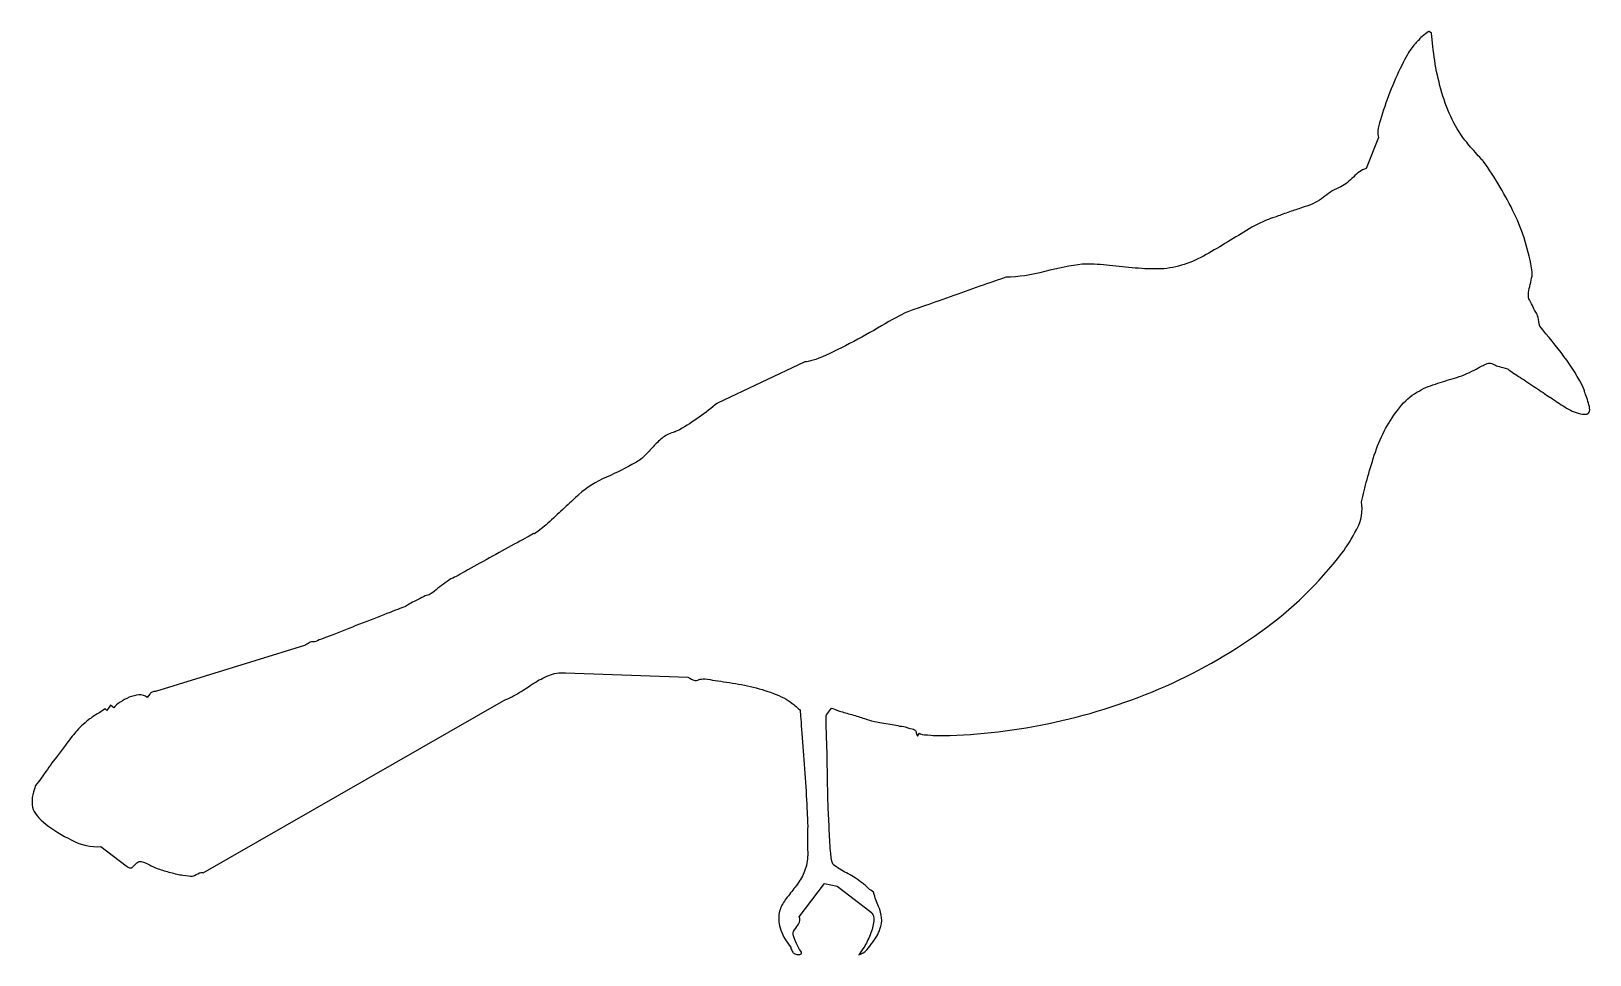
# Model space of a CAD drawing. Header units: centimetres. Extents: x -10.4 to 10.3, y -6.1 to 6.1.
import ezdxf

# ---------------------------------------------------------------- set-up
doc = ezdxf.new("R2010")
doc.units = ezdxf.units.CM
doc.header["$MEASUREMENT"] = 0
doc.layers.add('Camada 1', color=7, linetype='Continuous')

msp = doc.modelspace()

# ---------------------------------------------------------------- linework, layer by layer
at = {"layer": 'Camada 1'}
msp.add_open_spline([(-9.42639, -4.68895), (-9.55458, -4.69972), (-9.68386, -4.67284), (-9.81366, -4.60492), (-9.81366, -4.60492), (-9.94294, -4.53817), (-10.05607, -4.46813), (-10.1514, -4.3959), (-10.1514, -4.3959), (-10.25218, -4.31946), (-10.31303, -4.24294), (-10.33187, -4.1686), (-10.33187, -4.1686), (-10.35129, -4.09319), (-10.3378, -3.99734), (-10.29366, -3.87878), (-10.29366, -3.87878), (-10.29366, -3.87878), (-10.23815, -3.80774), (-10.23815, -3.80774), (-10.23815, -3.80774), (-10.21174, -3.77326), (-10.18428, -3.73442), (-10.15626, -3.69569), (-10.15626, -3.69569), (-10.12988, -3.65584), (-10.10348, -3.617), (-10.07548, -3.58046), (-10.07548, -3.58046), (-10.07548, -3.58046), (-10.01568, -3.50177), (-10.01568, -3.50177), (-10.01568, -3.50177), (-10.01568, -3.50177), (-9.89773, -3.34559), (-9.89773, -3.34559), (-9.89773, -3.34559), (-9.846, -3.27553), (-9.7997, -3.21732), (-9.75716, -3.16676), (-9.75716, -3.16676), (-9.71567, -3.11612), (-9.65802, -3.06333), (-9.5837, -3.00513), (-9.5837, -3.00513), (-9.54978, -2.98036), (-9.50721, -2.94912), (-9.45498, -2.91787), (-9.45498, -2.91787), (-9.4022, -2.88556), (-9.37415, -2.86723), (-9.37095, -2.86183), (-9.37095, -2.86183), (-9.37095, -2.86183), (-9.34563, -2.88236), (-9.34563, -2.88236), (-9.34563, -2.88236), (-9.34563, -2.88236), (-9.29605, -2.81341), (-9.29605, -2.81341), (-9.29605, -2.81341), (-9.29605, -2.81341), (-9.25512, -2.84791), (-9.25512, -2.84791), (-9.25512, -2.84791), (-9.23626, -2.82309), (-9.20718, -2.79827), (-9.17, -2.7724), (-9.17, -2.7724), (-9.13177, -2.74872), (-9.09189, -2.72721), (-9.04935, -2.70887), (-9.04935, -2.70887), (-9.00786, -2.69162), (-8.96373, -2.68082), (-8.92166, -2.6776), (-8.92166, -2.6776), (-8.87806, -2.67331), (-8.84141, -2.68734), (-8.81019, -2.71001), (-8.81019, -2.71001), (-8.81019, -2.71001), (-8.7768, -2.66688), (-8.7768, -2.66688), (-8.7768, -2.66688), (-8.77085, -2.66037), (-8.76712, -2.65497), (-8.76384, -2.65071), (-8.76384, -2.65071), (-8.75688, -2.64314), (-8.73585, -2.63349), (-8.70029, -2.63026), (-8.70029, -2.63026), (-8.70029, -2.63026), (-6.72393, -2.02373), (-6.72393, -2.02373), (-6.72393, -2.02373), (-6.70025, -2.00971), (-6.6803, -1.99891), (-6.66146, -1.98603), (-6.66146, -1.98603), (-6.64315, -1.97523), (-6.6205, -1.96986), (-6.59034, -1.97415), (-6.59034, -1.97415), (-6.54618, -1.95587), (-6.46755, -1.92676), (-6.35388, -1.88263), (-6.35388, -1.88263), (-6.24238, -1.83625), (-6.12118, -1.78992), (-5.99135, -1.73933), (-5.99135, -1.73933), (-5.86102, -1.68969), (-5.74037, -1.64342), (-5.62776, -1.59926), (-5.62776, -1.59926), (-5.51468, -1.55399), (-5.43652, -1.52385), (-5.39183, -1.50769), (-5.39183, -1.50769), (-5.38159, -1.50227), (-5.36275, -1.4915), (-5.33473, -1.47425), (-5.33473, -1.47425), (-5.30618, -1.45703), (-5.27496, -1.44089), (-5.23832, -1.42255), (-5.23832, -1.42255), (-5.2044, -1.40644), (-5.17045, -1.39022), (-5.14138, -1.3741), (-5.14138, -1.3741), (-5.1096, -1.3601), (-5.08748, -1.35254), (-5.07349, -1.3515), (-5.07349, -1.3515), (-5.06706, -1.35036), (-5.04872, -1.33637), (-5.01803, -1.317), (-5.01803, -1.317), (-4.98998, -1.29327), (-4.95876, -1.26956), (-4.92643, -1.24265), (-4.92643, -1.24265), (-4.89415, -1.21783), (-4.8629, -1.19312), (-4.83054, -1.1737), (-4.83054, -1.1737), (-4.79985, -1.1511), (-4.7794, -1.13809), (-4.7686, -1.13489), (-4.7686, -1.13489), (-4.7277, -1.11558), (-4.65713, -1.0789), (-4.55259, -1.01747), (-4.55259, -1.01747), (-4.44916, -0.96151), (-4.33926, -0.90116), (-4.22453, -0.83649), (-4.22453, -0.83649), (-4.10928, -0.77085), (-4.00045, -0.71259), (-3.89973, -0.65766), (-3.89973, -0.65766), (-3.7958, -0.60165), (-3.72307, -0.5618), (-3.68052, -0.53698), (-3.68052, -0.53698), (-3.67192, -0.54558), (-3.6385, -0.52513), (-3.58085, -0.47446), (-3.58085, -0.47446), (-3.5232, -0.42927), (-3.46017, -0.37326), (-3.39339, -0.30862), (-3.39339, -0.30862), (-3.32608, -0.24613), (-3.2625, -0.1836), (-3.20001, -0.13085), (-3.20001, -0.13085), (-3.1386, -0.07158), (-3.09714, -0.03385), (-3.07825, -0.01986), (-3.07825, -0.01986), (-2.97591, 0.07711), (-2.85203, 0.1514), (-2.71305, 0.21284), (-2.71305, 0.21284), (-2.57248, 0.27317), (-2.44426, 0.33778), (-2.33168, 0.40244), (-2.33168, 0.40244), (-2.28157, 0.42721), (-2.23796, 0.4606), (-2.20132, 0.50153), (-2.20132, 0.50153), (-2.16576, 0.5382), (-2.13076, 0.57805), (-2.09358, 0.61572), (-2.09358, 0.61572), (-2.05802, 0.65562), (-2.01762, 0.69226), (-1.97613, 0.72991), (-1.97613, 0.72991), (-1.93467, 0.76224), (-1.88458, 0.78809), (-1.82638, 0.80637), (-1.82638, 0.80637), (-1.81937, 0.80854), (-1.80593, 0.81288), (-1.78762, 0.82039), (-1.78762, 0.82039), (-1.76928, 0.82899), (-1.75423, 0.83439), (-1.74399, 0.84084), (-1.74399, 0.84084), (-1.6535, 0.89148), (-1.5673, 0.94755), (-1.48435, 1.00893), (-1.48435, 1.00893), (-1.40029, 1.06709), (-1.32004, 1.12961), (-1.23763, 1.19533), (-1.23763, 1.19533), (-1.23763, 1.19533), (-0.08167, 1.74371), (-0.08167, 1.74371), (-0.08167, 1.74371), (-0.02889, 1.74154), (0.06644, 1.76845), (0.20223, 1.83094), (0.20223, 1.83094), (0.33682, 1.89343), (0.47803, 1.96241), (0.62342, 2.04099), (0.62342, 2.04099), (0.76886, 2.12179), (0.90676, 2.19934), (1.03606, 2.27586), (1.03606, 2.27586), (1.16753, 2.35023), (1.25797, 2.39654), (1.30863, 2.41482), (1.30863, 2.41482), (1.36139, 2.43318), (1.44539, 2.46226), (1.56607, 2.50422), (1.56607, 2.50422), (1.68672, 2.54732), (1.81388, 2.58936), (1.94961, 2.63889), (1.94961, 2.63889), (2.08534, 2.68956), (2.21247, 2.7348), (2.3331, 2.77679), (2.3331, 2.77679), (2.45272, 2.81777), (2.53783, 2.84685), (2.58956, 2.8641), (2.58956, 2.8641), (2.75543, 2.86733), (2.92675, 2.89207), (3.10669, 2.93948), (3.10669, 2.93948), (3.28335, 2.98901), (3.44922, 3.01811), (3.60223, 3.03857), (3.60223, 3.03857), (3.70566, 3.04294), (3.81339, 3.03645), (3.92545, 3.02352), (3.92545, 3.02352), (4.03639, 3.01272), (4.14955, 3.00201), (4.2648, 2.99121), (4.2648, 2.99121), (4.37894, 2.97825), (4.4921, 2.97399), (4.60302, 2.97504), (4.60302, 2.97504), (4.71507, 2.97504), (4.81963, 2.99226), (4.92089, 3.02351), (4.92089, 3.02351), (5.01786, 3.05153), (5.11483, 3.09246), (5.21172, 3.14416), (5.21172, 3.14416), (5.30872, 3.19911), (5.40457, 3.25298), (5.49832, 3.31437), (5.49832, 3.31437), (5.59312, 3.37044), (5.68792, 3.42639), (5.78275, 3.48569), (5.78275, 3.48569), (5.87649, 3.54498), (5.97338, 3.59129), (6.07252, 3.63116), (6.07252, 3.63116), (6.0822, 3.63762), (6.11348, 3.64621), (6.16518, 3.66347), (6.16518, 3.66347), (6.21582, 3.68392), (6.27183, 3.70221), (6.33216, 3.72485), (6.33216, 3.72485), (6.39145, 3.74424), (6.44638, 3.76366), (6.50028, 3.78089), (6.50028, 3.78089), (6.55087, 3.79917), (6.58212, 3.8078), (6.59831, 3.81214), (6.59831, 3.81214), (6.68877, 3.84873), (6.76529, 3.89181), (6.82564, 3.9403), (6.82564, 3.9403), (6.88594, 3.99097), (6.95489, 4.03301), (7.0368, 4.06532), (7.0368, 4.06532), (7.06911, 4.08143), (7.09713, 4.09868), (7.12509, 4.12348), (7.12509, 4.12348), (7.15097, 4.14716), (7.17679, 4.17092), (7.20264, 4.1946), (7.20264, 4.1946), (7.22852, 4.22048), (7.2555, 4.24416), (7.28344, 4.26355), (7.28344, 4.26355), (7.31045, 4.284), (7.34054, 4.29803), (7.37181, 4.30551), (7.37181, 4.30551), (7.37181, 4.30551), (7.53556, 4.72032), (7.53556, 4.72032), (7.53556, 4.72032), (7.51834, 4.76448), (7.52693, 4.8442), (7.56255, 4.95516), (7.56255, 4.95516), (7.59703, 5.07041), (7.63796, 5.19003), (7.68749, 5.31822), (7.68749, 5.31822), (7.73705, 5.44427), (7.78986, 5.56386), (7.84478, 5.6748), (7.84478, 5.6748), (7.89868, 5.78362), (7.94175, 5.8558), (7.96763, 5.89245), (7.96763, 5.89245), (7.96763, 5.89245), (7.9956, 5.92907), (7.9956, 5.92907), (7.9956, 5.92907), (8.01073, 5.95061), (8.0247, 5.96463), (8.03764, 5.97865), (8.03764, 5.97865), (8.04949, 5.99159), (8.05915, 6.00125), (8.06569, 6.00773), (8.06569, 6.00773), (8.06569, 6.00773), (8.08397, 6.03358), (8.08397, 6.03358), (8.08397, 6.03358), (8.10225, 6.04972), (8.12813, 6.07128), (8.15938, 6.09282), (8.15938, 6.09282), (8.1896, 6.1187), (8.20682, 6.12949), (8.21002, 6.12515), (8.21002, 6.12515), (8.21002, 6.12515), (8.24116, 6.1047), (8.24116, 6.1047), (8.24116, 6.1047), (8.24981, 5.98945), (8.2627, 5.86877), (8.28315, 5.73841), (8.28315, 5.73841), (8.30257, 5.6113), (8.32953, 5.48311), (8.36507, 5.35812), (8.36507, 5.35812), (8.39957, 5.23527), (8.44267, 5.11571), (8.49543, 4.99937), (8.49543, 4.99937), (8.54713, 4.88515), (8.60962, 4.78067), (8.684, 4.6837), (8.684, 4.6837), (8.68826, 4.6837), (8.70017, 4.66648), (8.72385, 4.63634), (8.72385, 4.63634), (8.74536, 4.60509), (8.77018, 4.57707), (8.80031, 4.54477), (8.80031, 4.54477), (8.83053, 4.51238), (8.85529, 4.48331), (8.88006, 4.4564), (8.88006, 4.4564), (8.90488, 4.42949), (8.9189, 4.41333), (8.9275, 4.40687), (8.9275, 4.40687), (9.08802, 4.17737), (9.22592, 3.9447), (9.33903, 3.7098), (9.33903, 3.7098), (9.45211, 3.47493), (9.53186, 3.21749), (9.57713, 2.93849), (9.57713, 2.93849), (9.5793, 2.91473), (9.57816, 2.88782), (9.56956, 2.85229), (9.56956, 2.85229), (9.56207, 2.81781), (9.55345, 2.78006), (9.54479, 2.7413), (9.54479, 2.7413), (9.53505, 2.70682), (9.52966, 2.67129), (9.52645, 2.63893), (9.52645, 2.63893), (9.52322, 2.60662), (9.52965, 2.58077), (9.5415, 2.56569), (9.5415, 2.56569), (9.57814, 2.48814), (9.60616, 2.43319), (9.62558, 2.40083), (9.62558, 2.40083), (9.6482, 2.36749), (9.66328, 2.3082), (9.67619, 2.21451), (9.67619, 2.21451), (9.78821, 2.08195), (9.89598, 1.94839), (9.99827, 1.81478), (9.99827, 1.81478), (10.10066, 1.68228), (10.1912, 1.53686), (10.26764, 1.36991), (10.26764, 1.36991), (10.26878, 1.35478), (10.27521, 1.33647), (10.28598, 1.30845), (10.28598, 1.30845), (10.29889, 1.27937), (10.30749, 1.25135), (10.3172, 1.21802), (10.3172, 1.21802), (10.32797, 1.18675), (10.33554, 1.15447), (10.33982, 1.12748), (10.33982, 1.12748), (10.34199, 1.0984), (10.33982, 1.07689), (10.3258, 1.0607), (10.3258, 1.0607), (10.32257, 1.0575), (10.32048, 1.05533), (10.31614, 1.05533), (10.31614, 1.05533), (10.31291, 1.0521), (10.30968, 1.05107), (10.30751, 1.04567), (10.30751, 1.04567), (10.2235, 1.04567), (10.15022, 1.06498), (10.08341, 1.10163), (10.08341, 1.10163), (10.01771, 1.13827), (9.95308, 1.17704), (9.89598, 1.21688), (9.89598, 1.21688), (9.8701, 1.2363), (9.82811, 1.26321), (9.7667, 1.30202), (9.7667, 1.30202), (9.70637, 1.34406), (9.64063, 1.38822), (9.57064, 1.43349), (9.57064, 1.43349), (9.50172, 1.47979), (9.43486, 1.52392), (9.37241, 1.56488), (9.37241, 1.56488), (9.30992, 1.6069), (9.26684, 1.63492), (9.24739, 1.65105), (9.24739, 1.65105), (9.16122, 1.67156), (9.1052, 1.68883), (9.07824, 1.70172), (9.07824, 1.70172), (9.05133, 1.71572), (9.02765, 1.72432), (9.01043, 1.72432), (9.01043, 1.72432), (8.99104, 1.7254), (8.96942, 1.71789), (8.93931, 1.70172), (8.93931, 1.70172), (8.91126, 1.68667), (8.85737, 1.65862), (8.77659, 1.61875), (8.77659, 1.61875), (8.68613, 1.57242), (8.59673, 1.53795), (8.51264, 1.51532), (8.51264, 1.51532), (8.42647, 1.49164), (8.34458, 1.46579), (8.25946, 1.43671), (8.25946, 1.43671), (8.17442, 1.40866), (8.09465, 1.36993), (8.01496, 1.31929), (8.01496, 1.31929), (7.93521, 1.26862), (7.85981, 1.19539), (7.78657, 1.09842), (7.78657, 1.09842), (7.65512, 0.92708), (7.55387, 0.72996), (7.48061, 0.50266), (7.48061, 0.50266), (7.40949, 0.28179), (7.35348, 0.07385), (7.3104, -0.11464), (7.3104, -0.11464), (7.33191, -0.23854), (7.3104, -0.36136), (7.24682, -0.47987), (7.24682, -0.47987), (7.18541, -0.60055), (7.1186, -0.70717), (7.04751, -0.79875), (7.04751, -0.79875), (6.74909, -1.19311), (6.39036, -1.53892), (5.97018, -1.84057), (5.97018, -1.84057), (5.55002, -2.14114), (5.0997, -2.39432), (4.62356, -2.599), (4.62356, -2.599), (4.14519, -2.8026), (3.65177, -2.95558), (3.14327, -3.06006), (3.14327, -3.06006), (2.63477, -3.1646), (2.14143, -3.21519), (1.66846, -3.21733), (1.66846, -3.21733), (1.65018, -3.21519), (1.61134, -3.21413), (1.54995, -3.20873), (1.54995, -3.20873), (1.49068, -3.20553), (1.45404, -3.19796), (1.44219, -3.18722), (1.44219, -3.18722), (1.44219, -3.18722), (1.41528, -3.2249), (1.41528, -3.2249), (1.41528, -3.2249), (1.40988, -3.21413), (1.40554, -3.20011), (1.4002, -3.18069), (1.4002, -3.18069), (1.397, -3.16241), (1.38943, -3.15058), (1.38298, -3.14412), (1.38298, -3.14412), (1.37438, -3.13655), (1.35382, -3.13116), (1.32049, -3.12364), (1.32049, -3.12364), (1.29247, -3.11613), (1.27525, -3.11176), (1.26445, -3.10427), (1.26445, -3.10427), (1.25156, -3.09993), (1.22352, -3.09453), (1.17616, -3.09027), (1.17616, -3.09027), (1.11689, -3.07625), (1.04686, -3.06545), (0.9682, -3.05363), (0.9682, -3.05363), (0.88845, -3.03855), (0.84004, -3.03101), (0.8271, -3.02558), (0.8271, -3.02558), (0.80019, -3.01912), (0.76249, -3.00624), (0.71185, -2.99108), (0.71185, -2.99108), (0.66012, -2.9728), (0.6052, -2.95555), (0.54484, -2.93832), (0.54484, -2.93832), (0.48555, -2.92329), (0.43012, -2.90601), (0.37945, -2.89199), (0.37945, -2.89199), (0.32831, -2.87371), (0.29272, -2.8618), (0.27441, -2.85212), (0.27441, -2.85212), (0.27441, -2.85212), (0.20602, -2.94372), (0.20602, -2.94372), (0.20602, -2.94372), (0.20329, -2.94801), (0.20226, -2.98682), (0.20435, -3.06545), (0.20435, -3.06545), (0.20546, -3.14194), (0.20869, -3.2346), (0.21194, -3.34236), (0.21194, -3.34236), (0.21567, -3.44901), (0.2189, -3.55781), (0.2189, -3.66986), (0.2189, -3.66986), (0.2216, -3.78077), (0.22274, -3.87235), (0.2243, -3.94455), (0.2243, -3.94455), (0.22271, -3.98119), (0.2243, -4.05012), (0.2297, -4.15677), (0.2297, -4.15677), (0.23563, -4.2634), (0.24047, -4.36899), (0.24473, -4.4821), (0.24473, -4.4821), (0.24859, -4.59092), (0.25555, -4.69006), (0.26529, -4.78052), (0.26529, -4.78052), (0.27225, -4.86889), (0.28408, -4.91739), (0.29487, -4.92599), (0.29487, -4.92599), (0.35572, -4.97335), (0.41605, -5.01113), (0.47473, -5.04018), (0.47473, -5.04018), (0.534, -5.06926), (0.59652, -5.1091), (0.66113, -5.1576), (0.66113, -5.1576), (0.66113, -5.1576), (0.69777, -5.18451), (0.69777, -5.18451), (0.69777, -5.18451), (0.71394, -5.1974), (0.72902, -5.20933), (0.74301, -5.22327), (0.74301, -5.22327), (0.75703, -5.23944), (0.77534, -5.25349), (0.79474, -5.26965), (0.79474, -5.26965), (0.79474, -5.26965), (0.83141, -5.29656), (0.83141, -5.29656), (0.83141, -5.29656), (0.85292, -5.37093), (0.87448, -5.43015), (0.89816, -5.48402), (0.89816, -5.48402), (0.92184, -5.53469), (0.93586, -5.58745), (0.94012, -5.63594), (0.94012, -5.63594), (0.94343, -5.68335), (0.93692, -5.73291), (0.91758, -5.78784), (0.91758, -5.78784), (0.89816, -5.84383), (0.85935, -5.90849), (0.80222, -5.98495), (0.80222, -5.98495), (0.77531, -6.02159), (0.75166, -6.05178), (0.73221, -6.07009), (0.73221, -6.07009), (0.71501, -6.09163), (0.68268, -6.1089), (0.63852, -6.1261), (0.63852, -6.1261), (0.65141, -6.1089), (0.67188, -6.07652), (0.70419, -6.02807), (0.70419, -6.02807), (0.73438, -5.98066), (0.7624, -5.92467), (0.78827, -5.85892), (0.78827, -5.85892), (0.81415, -5.79643), (0.8292, -5.73824), (0.83563, -5.67898), (0.83563, -5.67898), (0.83997, -5.62082), (0.82486, -5.57452), (0.78393, -5.54542), (0.78393, -5.54542), (0.78393, -5.54542), (0.35142, -5.21464), (0.35142, -5.21464), (0.35142, -5.21464), (0.35142, -5.21464), (0.17902, -5.18016), (0.17902, -5.18016), (0.17902, -5.18016), (0.17902, -5.18016), (-0.15391, -5.6208), (-0.15391, -5.6208), (-0.15391, -5.6208), (-0.13933, -5.65207), (-0.14259, -5.68329), (-0.16195, -5.71777), (-0.16195, -5.71777), (-0.17706, -5.73928), (-0.19537, -5.76296), (-0.21637, -5.7964), (-0.21637, -5.7964), (-0.23738, -5.82765), (-0.24333, -5.84593), (-0.23629, -5.85239), (-0.23629, -5.85239), (-0.23306, -5.87395), (-0.21745, -5.91488), (-0.18835, -5.97741), (-0.18835, -5.97741), (-0.1598, -6.04202), (-0.13768, -6.07867), (-0.12207, -6.0916), (-0.12207, -6.0916), (-0.12424, -6.10234), (-0.12694, -6.10885), (-0.13017, -6.11311), (-0.13017, -6.11311), (-0.13234, -6.11528), (-0.13771, -6.12068), (-0.14528, -6.12068), (-0.14528, -6.12068), (-0.15443, -6.12605), (-0.16952, -6.12605), (-0.1878, -6.12171), (-0.1878, -6.12171), (-0.20825, -6.11528), (-0.21958, -6.11208), (-0.22767, -6.10554), (-0.22767, -6.10554), (-0.2363, -6.09911), (-0.24489, -6.08623), (-0.25463, -6.06461), (-0.25463, -6.06461), (-0.26537, -6.0453), (-0.2686, -6.03336), (-0.26537, -6.03013), (-0.26537, -6.03013), (-0.26537, -6.03013), (-0.33863, -5.9267), (-0.33863, -5.9267), (-0.33863, -5.9267), (-0.39089, -5.83627), (-0.41943, -5.75649), (-0.4248, -5.68971), (-0.4248, -5.68971), (-0.43073, -5.62184), (-0.42372, -5.56149), (-0.40112, -5.50657), (-0.40112, -5.50657), (-0.38011, -5.45593), (-0.34939, -5.4064), (-0.31225, -5.36007), (-0.31225, -5.36007), (-0.27293, -5.31271), (-0.23412, -5.26098), (-0.19483, -5.20928), (-0.19483, -5.20928), (-0.15173, -5.15427), (-0.11725, -5.09612), (-0.0914, -5.03794), (-0.0914, -5.03794), (-0.06552, -4.97761), (-0.04938, -4.90761), (-0.0429, -4.8214), (-0.0429, -4.8214), (-0.04129, -4.80418), (-0.04129, -4.77613), (-0.04346, -4.73523), (-0.04346, -4.73523), (-0.04616, -4.69533), (-0.04616, -4.65548), (-0.04452, -4.61127), (-0.04452, -4.61127), (-0.04346, -4.56814), (-0.04346, -4.53264), (-0.04346, -4.49922), (-0.04346, -4.49922), (-0.04616, -4.46586), (-0.04452, -4.4454), (-0.04129, -4.43569), (-0.04129, -4.43569), (-0.0429, -4.37534), (-0.04722, -4.27305), (-0.05529, -4.12539), (-0.05529, -4.12539), (-0.06122, -3.97677), (-0.07201, -3.82167), (-0.08439, -3.6579), (-0.08439, -3.6579), (-0.09622, -3.49521), (-0.1081, -3.33789), (-0.11887, -3.19139), (-0.11887, -3.19139), (-0.1307, -3.04164), (-0.13771, -2.93821), (-0.14369, -2.87683), (-0.14369, -2.87683), (-0.15123, -2.87249), (-0.1679, -2.85849), (-0.19539, -2.83262), (-0.19539, -2.83262), (-0.22127, -2.81108), (-0.23955, -2.79489), (-0.24712, -2.79063), (-0.24712, -2.79063), (-0.31499, -2.73779), (-0.39793, -2.69472), (-0.49757, -2.65699), (-0.49757, -2.65699), (-0.59507, -2.61931), (-0.69794, -2.58918), (-0.80298, -2.56759), (-0.80298, -2.56759), (-0.9091, -2.54174), (-1.01417, -2.52346), (-1.11974, -2.50832), (-1.11974, -2.50832), (-1.22425, -2.49107), (-1.3185, -2.47816), (-1.40306, -2.46522), (-1.40306, -2.46522), (-1.44185, -2.46522), (-1.46931, -2.46956), (-1.48281, -2.47279), (-1.48281, -2.47279), (-1.49681, -2.48033), (-1.50758, -2.48462), (-1.51781, -2.48462), (-1.51781, -2.48462), (-1.52966, -2.48576), (-1.54207, -2.48462), (-1.55498, -2.48142), (-1.55498, -2.48142), (-1.56736, -2.47925), (-1.59324, -2.46523), (-1.63203, -2.44049), (-1.63203, -2.44049), (-1.63203, -2.44049), (-3.2593, -2.38339), (-3.2593, -2.38339), (-3.2593, -2.38339), (-3.33905, -2.38016), (-3.41178, -2.39093), (-3.48073, -2.41892), (-3.48073, -2.41892), (-3.54968, -2.44911), (-3.61485, -2.48141), (-3.67679, -2.52126), (-3.67679, -2.52126), (-3.73984, -2.5633), (-3.80395, -2.60529), (-3.87073, -2.64622), (-3.87073, -2.64622), (-3.93698, -2.68826), (-4.00593, -2.72274), (-4.07647, -2.74965), (-4.07647, -2.74965), (-4.07647, -2.74965), (-8.06786, -5.03804), (-8.06786, -5.03804), (-8.06786, -5.03804), (-8.07701, -5.02836), (-8.09157, -5.03161), (-8.11636, -5.03804), (-8.11636, -5.03804), (-8.14327, -5.05632), (-8.1729, -5.07035), (-8.20738, -5.0822), (-8.20738, -5.0822), (-8.24024, -5.08437), (-8.28281, -5.07791), (-8.33613, -5.07035), (-8.33613, -5.07035), (-8.38944, -5.06069), (-8.4444, -5.04884), (-8.50311, -5.03371), (-8.50311, -5.03371), (-8.55912, -5.0176), (-8.61463, -5.00357), (-8.66472, -4.98312), (-8.66472, -4.98312), (-8.71208, -4.96478), (-8.75142, -4.94968), (-8.77889, -4.93245), (-8.77889, -4.93245), (-8.84353, -4.89692), (-8.88986, -4.88186), (-8.91626, -4.88938), (-8.91626, -4.88938), (-8.94211, -4.90015), (-8.96095, -4.91417), (-8.9728, -4.92819), (-8.9728, -4.92819), (-8.98841, -4.9497), (-9.00243, -4.9637), (-9.01587, -4.97126), (-9.01587, -4.97126), (-9.02828, -4.97877), (-9.05357, -4.97126), (-9.0886, -4.94647), (-9.0886, -4.94647), (-9.0886, -4.94647), (-9.42639, -4.68895), (-9.42639, -4.68895)], degree=3, knots=[0, 0, 0, 0, 0.0041841, 0.0041841, 0.0041841, 0.0041841, 0.0083682, 0.0083682, 0.0083682, 0.0083682, 0.0125523, 0.0125523, 0.0125523, 0.0125523, 0.0167364, 0.0167364, 0.0167364, 0.0167364, 0.0209205, 0.0209205, 0.0209205, 0.0209205, 0.0251046, 0.0251046, 0.0251046, 0.0251046, 0.0292887, 0.0292887, 0.0292887, 0.0292887, 0.0334728, 0.0334728, 0.0334728, 0.0334728, 0.0376569, 0.0376569, 0.0376569, 0.0376569, 0.041841, 0.041841, 0.041841, 0.041841, 0.0460251, 0.0460251, 0.0460251, 0.0460251, 0.05020921, 0.05020921, 0.05020921, 0.05020921, 0.05439331, 0.05439331, 0.05439331, 0.05439331, 0.05857741, 0.05857741, 0.05857741, 0.05857741, 0.06276151, 0.06276151, 0.06276151, 0.06276151, 0.06694561, 0.06694561, 0.06694561, 0.06694561, 0.07112971, 0.07112971, 0.07112971, 0.07112971, 0.07531381, 0.07531381, 0.07531381, 0.07531381, 0.07949791, 0.07949791, 0.07949791, 0.07949791, 0.08368201, 0.08368201, 0.08368201, 0.08368201, 0.08786611, 0.08786611, 0.08786611, 0.08786611, 0.09205021, 0.09205021, 0.09205021, 0.09205021, 0.09623431, 0.09623431, 0.09623431, 0.09623431, 0.10041841, 0.10041841, 0.10041841, 0.10041841, 0.10460251, 0.10460251, 0.10460251, 0.10460251, 0.10878661, 0.10878661, 0.10878661, 0.10878661, 0.11297071, 0.11297071, 0.11297071, 0.11297071, 0.11715481, 0.11715481, 0.11715481, 0.11715481, 0.12133891, 0.12133891, 0.12133891, 0.12133891, 0.12552301, 0.12552301, 0.12552301, 0.12552301, 0.12970711, 0.12970711, 0.12970711, 0.12970711, 0.13389121, 0.13389121, 0.13389121, 0.13389121, 0.13807531, 0.13807531, 0.13807531, 0.13807531, 0.14225941, 0.14225941, 0.14225941, 0.14225941, 0.14644351, 0.14644351, 0.14644351, 0.14644351, 0.15062762, 0.15062762, 0.15062762, 0.15062762, 0.15481172, 0.15481172, 0.15481172, 0.15481172, 0.15899582, 0.15899582, 0.15899582, 0.15899582, 0.16317992, 0.16317992, 0.16317992, 0.16317992, 0.16736402, 0.16736402, 0.16736402, 0.16736402, 0.17154812, 0.17154812, 0.17154812, 0.17154812, 0.17573222, 0.17573222, 0.17573222, 0.17573222, 0.17991632, 0.17991632, 0.17991632, 0.17991632, 0.18410042, 0.18410042, 0.18410042, 0.18410042, 0.18828452, 0.18828452, 0.18828452, 0.18828452, 0.19246862, 0.19246862, 0.19246862, 0.19246862, 0.19665272, 0.19665272, 0.19665272, 0.19665272, 0.20083682, 0.20083682, 0.20083682, 0.20083682, 0.20502092, 0.20502092, 0.20502092, 0.20502092, 0.20920502, 0.20920502, 0.20920502, 0.20920502, 0.21338912, 0.21338912, 0.21338912, 0.21338912, 0.21757322, 0.21757322, 0.21757322, 0.21757322, 0.22175732, 0.22175732, 0.22175732, 0.22175732, 0.22594142, 0.22594142, 0.22594142, 0.22594142, 0.23012552, 0.23012552, 0.23012552, 0.23012552, 0.23430962, 0.23430962, 0.23430962, 0.23430962, 0.23849372, 0.23849372, 0.23849372, 0.23849372, 0.24267782, 0.24267782, 0.24267782, 0.24267782, 0.24686192, 0.24686192, 0.24686192, 0.24686192, 0.25104603, 0.25104603, 0.25104603, 0.25104603, 0.25523013, 0.25523013, 0.25523013, 0.25523013, 0.25941423, 0.25941423, 0.25941423, 0.25941423, 0.26359833, 0.26359833, 0.26359833, 0.26359833, 0.26778243, 0.26778243, 0.26778243, 0.26778243, 0.27196653, 0.27196653, 0.27196653, 0.27196653, 0.27615063, 0.27615063, 0.27615063, 0.27615063, 0.28033473, 0.28033473, 0.28033473, 0.28033473, 0.28451883, 0.28451883, 0.28451883, 0.28451883, 0.28870293, 0.28870293, 0.28870293, 0.28870293, 0.29288703, 0.29288703, 0.29288703, 0.29288703, 0.29707113, 0.29707113, 0.29707113, 0.29707113, 0.30125523, 0.30125523, 0.30125523, 0.30125523, 0.30543933, 0.30543933, 0.30543933, 0.30543933, 0.30962343, 0.30962343, 0.30962343, 0.30962343, 0.31380753, 0.31380753, 0.31380753, 0.31380753, 0.31799163, 0.31799163, 0.31799163, 0.31799163, 0.32217573, 0.32217573, 0.32217573, 0.32217573, 0.32635983, 0.32635983, 0.32635983, 0.32635983, 0.33054393, 0.33054393, 0.33054393, 0.33054393, 0.33472803, 0.33472803, 0.33472803, 0.33472803, 0.33891213, 0.33891213, 0.33891213, 0.33891213, 0.34309623, 0.34309623, 0.34309623, 0.34309623, 0.34728033, 0.34728033, 0.34728033, 0.34728033, 0.35146444, 0.35146444, 0.35146444, 0.35146444, 0.35564854, 0.35564854, 0.35564854, 0.35564854, 0.35983264, 0.35983264, 0.35983264, 0.35983264, 0.36401674, 0.36401674, 0.36401674, 0.36401674, 0.36820084, 0.36820084, 0.36820084, 0.36820084, 0.37238494, 0.37238494, 0.37238494, 0.37238494, 0.37656904, 0.37656904, 0.37656904, 0.37656904, 0.38075314, 0.38075314, 0.38075314, 0.38075314, 0.38493724, 0.38493724, 0.38493724, 0.38493724, 0.38912134, 0.38912134, 0.38912134, 0.38912134, 0.39330544, 0.39330544, 0.39330544, 0.39330544, 0.39748954, 0.39748954, 0.39748954, 0.39748954, 0.40167364, 0.40167364, 0.40167364, 0.40167364, 0.40585774, 0.40585774, 0.40585774, 0.40585774, 0.41004184, 0.41004184, 0.41004184, 0.41004184, 0.41422594, 0.41422594, 0.41422594, 0.41422594, 0.41841004, 0.41841004, 0.41841004, 0.41841004, 0.42259414, 0.42259414, 0.42259414, 0.42259414, 0.42677824, 0.42677824, 0.42677824, 0.42677824, 0.43096234, 0.43096234, 0.43096234, 0.43096234, 0.43514644, 0.43514644, 0.43514644, 0.43514644, 0.43933054, 0.43933054, 0.43933054, 0.43933054, 0.44351464, 0.44351464, 0.44351464, 0.44351464, 0.44769874, 0.44769874, 0.44769874, 0.44769874, 0.45188285, 0.45188285, 0.45188285, 0.45188285, 0.45606695, 0.45606695, 0.45606695, 0.45606695, 0.46025105, 0.46025105, 0.46025105, 0.46025105, 0.46443515, 0.46443515, 0.46443515, 0.46443515, 0.46861925, 0.46861925, 0.46861925, 0.46861925, 0.47280335, 0.47280335, 0.47280335, 0.47280335, 0.47698745, 0.47698745, 0.47698745, 0.47698745, 0.48117155, 0.48117155, 0.48117155, 0.48117155, 0.48535565, 0.48535565, 0.48535565, 0.48535565, 0.48953975, 0.48953975, 0.48953975, 0.48953975, 0.49372385, 0.49372385, 0.49372385, 0.49372385, 0.49790795, 0.49790795, 0.49790795, 0.49790795, 0.50209205, 0.50209205, 0.50209205, 0.50209205, 0.50627615, 0.50627615, 0.50627615, 0.50627615, 0.51046025, 0.51046025, 0.51046025, 0.51046025, 0.51464435, 0.51464435, 0.51464435, 0.51464435, 0.51882845, 0.51882845, 0.51882845, 0.51882845, 0.52301255, 0.52301255, 0.52301255, 0.52301255, 0.52719665, 0.52719665, 0.52719665, 0.52719665, 0.53138075, 0.53138075, 0.53138075, 0.53138075, 0.53556485, 0.53556485, 0.53556485, 0.53556485, 0.53974895, 0.53974895, 0.53974895, 0.53974895, 0.54393305, 0.54393305, 0.54393305, 0.54393305, 0.54811715, 0.54811715, 0.54811715, 0.54811715, 0.55230126, 0.55230126, 0.55230126, 0.55230126, 0.55648536, 0.55648536, 0.55648536, 0.55648536, 0.56066946, 0.56066946, 0.56066946, 0.56066946, 0.56485356, 0.56485356, 0.56485356, 0.56485356, 0.56903766, 0.56903766, 0.56903766, 0.56903766, 0.57322176, 0.57322176, 0.57322176, 0.57322176, 0.57740586, 0.57740586, 0.57740586, 0.57740586, 0.58158996, 0.58158996, 0.58158996, 0.58158996, 0.58577406, 0.58577406, 0.58577406, 0.58577406, 0.58995816, 0.58995816, 0.58995816, 0.58995816, 0.59414226, 0.59414226, 0.59414226, 0.59414226, 0.59832636, 0.59832636, 0.59832636, 0.59832636, 0.60251046, 0.60251046, 0.60251046, 0.60251046, 0.60669456, 0.60669456, 0.60669456, 0.60669456, 0.61087866, 0.61087866, 0.61087866, 0.61087866, 0.61506276, 0.61506276, 0.61506276, 0.61506276, 0.61924686, 0.61924686, 0.61924686, 0.61924686, 0.62343096, 0.62343096, 0.62343096, 0.62343096, 0.62761506, 0.62761506, 0.62761506, 0.62761506, 0.63179916, 0.63179916, 0.63179916, 0.63179916, 0.63598326, 0.63598326, 0.63598326, 0.63598326, 0.64016736, 0.64016736, 0.64016736, 0.64016736, 0.64435146, 0.64435146, 0.64435146, 0.64435146, 0.64853556, 0.64853556, 0.64853556, 0.64853556, 0.65271967, 0.65271967, 0.65271967, 0.65271967, 0.65690377, 0.65690377, 0.65690377, 0.65690377, 0.66108787, 0.66108787, 0.66108787, 0.66108787, 0.66527197, 0.66527197, 0.66527197, 0.66527197, 0.66945607, 0.66945607, 0.66945607, 0.66945607, 0.67364017, 0.67364017, 0.67364017, 0.67364017, 0.67782427, 0.67782427, 0.67782427, 0.67782427, 0.68200837, 0.68200837, 0.68200837, 0.68200837, 0.68619247, 0.68619247, 0.68619247, 0.68619247, 0.69037657, 0.69037657, 0.69037657, 0.69037657, 0.69456067, 0.69456067, 0.69456067, 0.69456067, 0.69874477, 0.69874477, 0.69874477, 0.69874477, 0.70292887, 0.70292887, 0.70292887, 0.70292887, 0.70711297, 0.70711297, 0.70711297, 0.70711297, 0.71129707, 0.71129707, 0.71129707, 0.71129707, 0.71548117, 0.71548117, 0.71548117, 0.71548117, 0.71966527, 0.71966527, 0.71966527, 0.71966527, 0.72384937, 0.72384937, 0.72384937, 0.72384937, 0.72803347, 0.72803347, 0.72803347, 0.72803347, 0.73221757, 0.73221757, 0.73221757, 0.73221757, 0.73640167, 0.73640167, 0.73640167, 0.73640167, 0.74058577, 0.74058577, 0.74058577, 0.74058577, 0.74476987, 0.74476987, 0.74476987, 0.74476987, 0.74895397, 0.74895397, 0.74895397, 0.74895397, 0.75313808, 0.75313808, 0.75313808, 0.75313808, 0.75732218, 0.75732218, 0.75732218, 0.75732218, 0.76150628, 0.76150628, 0.76150628, 0.76150628, 0.76569038, 0.76569038, 0.76569038, 0.76569038, 0.76987448, 0.76987448, 0.76987448, 0.76987448, 0.77405858, 0.77405858, 0.77405858, 0.77405858, 0.77824268, 0.77824268, 0.77824268, 0.77824268, 0.78242678, 0.78242678, 0.78242678, 0.78242678, 0.78661088, 0.78661088, 0.78661088, 0.78661088, 0.79079498, 0.79079498, 0.79079498, 0.79079498, 0.79497908, 0.79497908, 0.79497908, 0.79497908, 0.79916318, 0.79916318, 0.79916318, 0.79916318, 0.80334728, 0.80334728, 0.80334728, 0.80334728, 0.80753138, 0.80753138, 0.80753138, 0.80753138, 0.81171548, 0.81171548, 0.81171548, 0.81171548, 0.81589958, 0.81589958, 0.81589958, 0.81589958, 0.82008368, 0.82008368, 0.82008368, 0.82008368, 0.82426778, 0.82426778, 0.82426778, 0.82426778, 0.82845188, 0.82845188, 0.82845188, 0.82845188, 0.83263598, 0.83263598, 0.83263598, 0.83263598, 0.83682008, 0.83682008, 0.83682008, 0.83682008, 0.84100418, 0.84100418, 0.84100418, 0.84100418, 0.84518828, 0.84518828, 0.84518828, 0.84518828, 0.84937238, 0.84937238, 0.84937238, 0.84937238, 0.85355649, 0.85355649, 0.85355649, 0.85355649, 0.85774059, 0.85774059, 0.85774059, 0.85774059, 0.86192469, 0.86192469, 0.86192469, 0.86192469, 0.86610879, 0.86610879, 0.86610879, 0.86610879, 0.87029289, 0.87029289, 0.87029289, 0.87029289, 0.87447699, 0.87447699, 0.87447699, 0.87447699, 0.87866109, 0.87866109, 0.87866109, 0.87866109, 0.88284519, 0.88284519, 0.88284519, 0.88284519, 0.88702929, 0.88702929, 0.88702929, 0.88702929, 0.89121339, 0.89121339, 0.89121339, 0.89121339, 0.89539749, 0.89539749, 0.89539749, 0.89539749, 0.89958159, 0.89958159, 0.89958159, 0.89958159, 0.90376569, 0.90376569, 0.90376569, 0.90376569, 0.90794979, 0.90794979, 0.90794979, 0.90794979, 0.91213389, 0.91213389, 0.91213389, 0.91213389, 0.91631799, 0.91631799, 0.91631799, 0.91631799, 0.92050209, 0.92050209, 0.92050209, 0.92050209, 0.92468619, 0.92468619, 0.92468619, 0.92468619, 0.92887029, 0.92887029, 0.92887029, 0.92887029, 0.93305439, 0.93305439, 0.93305439, 0.93305439, 0.93723849, 0.93723849, 0.93723849, 0.93723849, 0.94142259, 0.94142259, 0.94142259, 0.94142259, 0.94560669, 0.94560669, 0.94560669, 0.94560669, 0.94979079, 0.94979079, 0.94979079, 0.94979079, 0.9539749, 0.9539749, 0.9539749, 0.9539749, 0.958159, 0.958159, 0.958159, 0.958159, 0.9623431, 0.9623431, 0.9623431, 0.9623431, 0.9665272, 0.9665272, 0.9665272, 0.9665272, 0.9707113, 0.9707113, 0.9707113, 0.9707113, 0.9748954, 0.9748954, 0.9748954, 0.9748954, 0.9790795, 0.9790795, 0.9790795, 0.9790795, 0.9832636, 0.9832636, 0.9832636, 0.9832636, 0.9874477, 0.9874477, 0.9874477, 0.9874477, 0.9916318, 0.9916318, 0.9916318, 0.9916318, 1, 1, 1, 1], dxfattribs=at)

doc.saveas('drawing.dxf')
